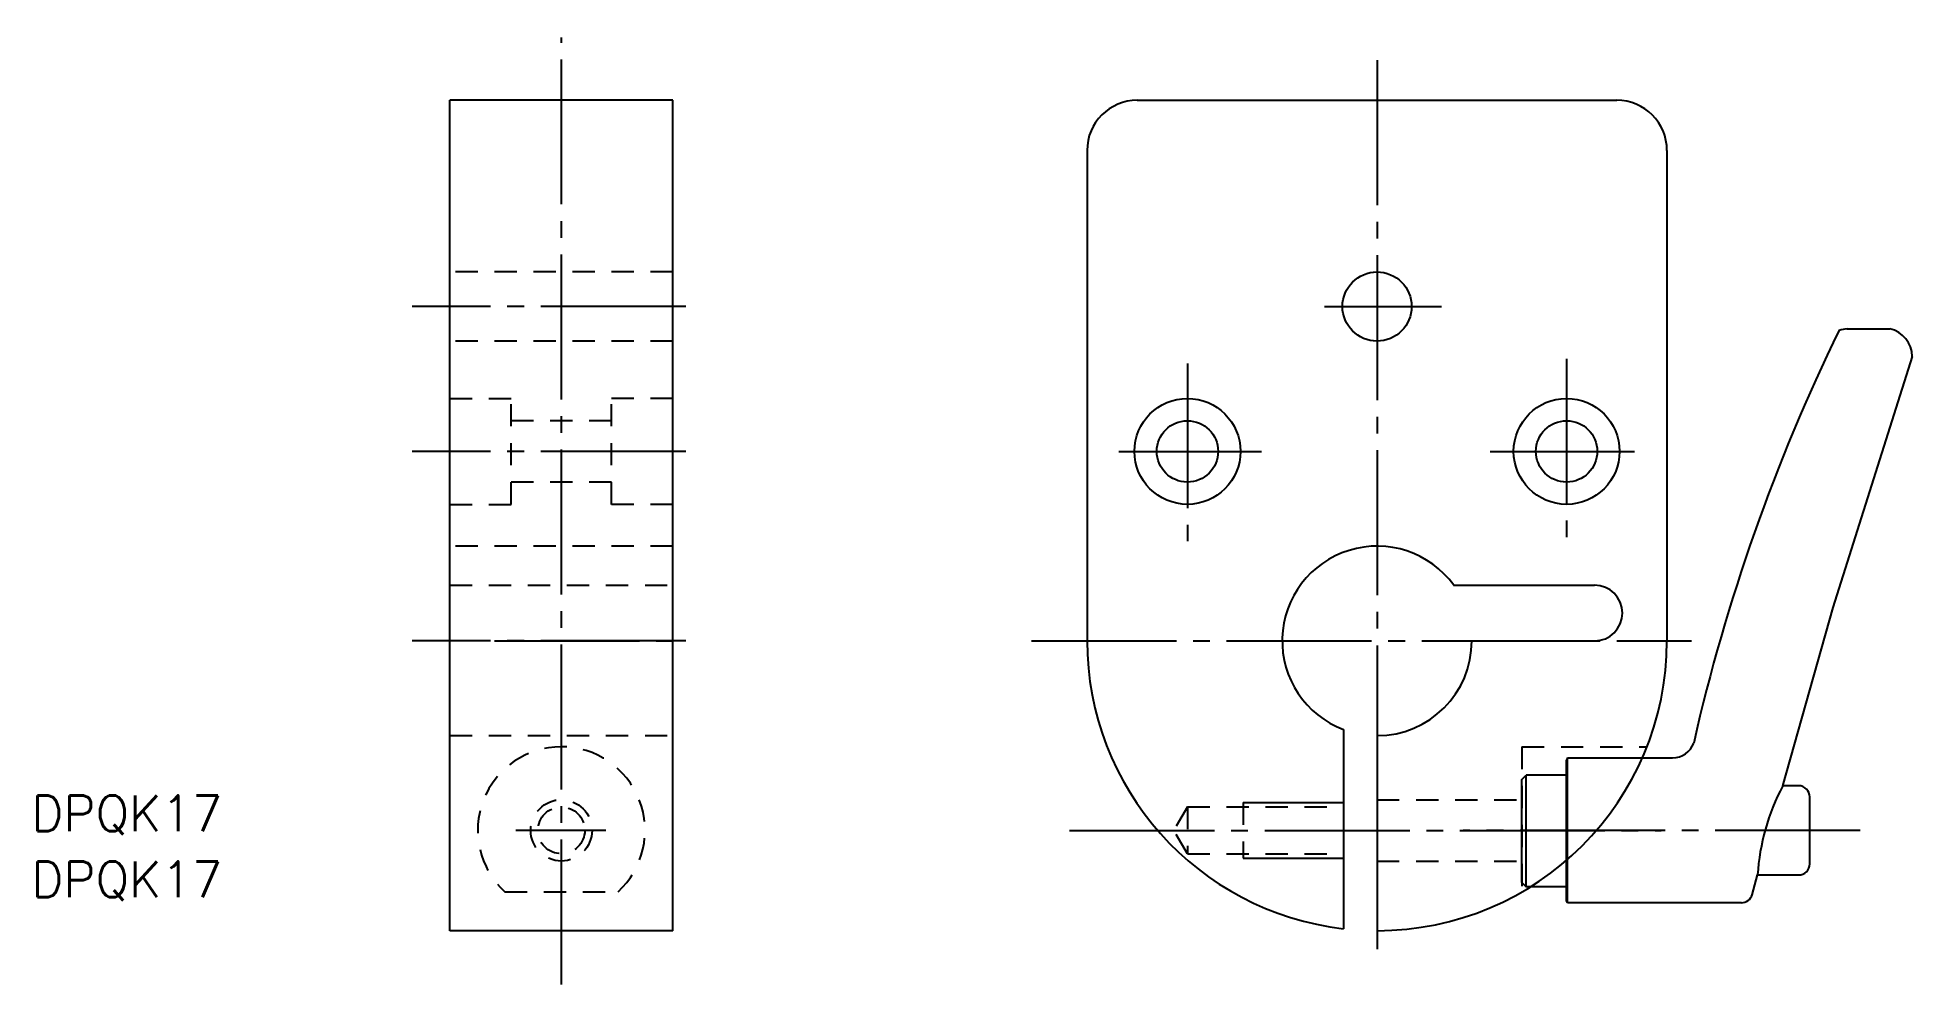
# Model space of a CAD drawing. Extents: x 39 to 207, y 154 to 239.
import ezdxf

# ---------------------------------------------------------------- set-up
doc = ezdxf.new("R2010")
doc.units = 0
doc.linetypes.add('CENTER', pattern=[17.5, 13, -1.5, 1.5, -1.5])
doc.linetypes.add('DASHED', pattern=[3.5, 2, -1.5])
doc.layers.get('0').update_dxf_attribs({"linetype": 'CONTINUOUS'})
doc.layers.add('CENTER', color=1, linetype='CENTER')
doc.styles.get("Standard").update_dxf_attribs({"font": 'txt.shx', "bigfont": '@extfont2.shx'})

# ---------------------------------------------------------------- blocks, each defined once
blk = doc.blocks.new('*U20')
at = {"color": 7, "linetype": 'CONTINUOUS'}
blk.add_text('DPQK17', height=3.2, dxfattribs=at).set_placement((38.49, 168.26))
blk = doc.blocks.new('*U21')
at = {"color": 7, "linetype": 'CONTINUOUS'}
blk.add_text('DPQK17', height=3.2, dxfattribs=at).set_placement((38.49, 162.34))

msp = doc.modelspace()

# ---------------------------------------------------------------- linework, layer by layer
at = {"color": 7, "linetype": 'CONTINUOUS'}
for p, q in [((96.02, 233.83), (76.02, 233.83)), ((76.02, 159.33), (76.02, 233.83)), ((96.02, 159.33), (96.02, 233.83)), ((137.66, 233.83), (180.66, 233.83)), ((133.16, 229.33), (133.16, 185.33)), ((185.16, 229.33), (185.16, 185.33)), ((201.3, 213.33), (205.15, 213.33)), ((200.05, 188.33), (207.18, 210.84)), ((166.03, 190.33), (178.66, 190.33)), ((195.54, 172.33), (200.05, 188.33)), ((167.66, 185.33), (178.66, 185.33)), ((156.16, 177.37), (156.16, 159.5)), ((159.16, 176.83), (159.16, 159.33)), ((172.16, 172.9), (172.53, 173.27)), ((172.53, 163.27), (172.53, 173.27)), ((176.16, 173.27), (172.53, 173.27)), ((176.25, 174.83), (176.16, 174.63)), ((176.16, 173.27), (176.16, 174.63)), ((176.16, 163.27), (176.16, 173.27)), ((176.25, 174.83), (185.67, 174.83)), ((176.25, 161.83), (176.25, 174.83)), ((172.16, 163.64), (172.16, 172.9)), ((196.96, 172.33), (195.54, 172.33)), ((197.96, 165.33), (197.96, 171.33)), ((172.16, 163.64), (172.53, 163.27)), ((176.16, 163.27), (172.53, 163.27)), ((176.16, 162.03), (176.16, 163.27)), ((192.79, 162.55), (193.29, 164.33)), ((193.29, 164.33), (196.96, 164.33)), ((176.25, 161.83), (176.16, 162.03)), ((191.83, 161.83), (176.25, 161.83)), ((96.02, 159.33), (76.02, 159.33))]:
    msp.add_line(p, q, dxfattribs=at)
at = {"color": 3, "linetype": 'DASHED'}
for p, q in [((96.02, 218.43), (76.02, 218.43)), ((96.02, 212.23), (76.02, 212.23)), ((76.02, 207.08), (81.52, 207.08)), ((81.52, 197.58), (81.52, 207.08)), ((90.52, 197.58), (90.52, 207.08)), ((96.02, 207.08), (90.52, 207.08)), ((90.52, 205.08), (81.52, 205.08)), ((90.52, 199.58), (81.52, 199.58)), ((76.02, 197.58), (81.52, 197.58)), ((96.02, 197.58), (90.52, 197.58)), ((96.02, 193.83), (76.02, 193.83)), ((76.02, 190.33), (96.02, 190.33)), ((76.02, 176.83), (96.02, 176.83)), ((172.16, 175.83), (172.16, 162.81)), ((172.16, 175.83), (183.36, 175.83)), ((142.16, 170.43), (140.95, 168.33)), ((142.16, 170.43), (156.16, 170.43)), ((142.16, 170.43), (142.16, 166.23)), ((147.16, 170.83), (147.16, 165.83)), ((159.16, 171.08), (172.16, 171.08)), ((142.16, 166.23), (140.95, 168.33)), ((142.16, 166.23), (156.16, 166.23)), ((159.16, 165.58), (172.16, 165.58)), ((80.94, 162.81), (91.1, 162.81))]:
    msp.add_line(p, q, dxfattribs=at)
at = {"color": 3, "linetype": 'CONTINUOUS'}
for p, q in [((147.16, 170.83), (156.16, 170.83)), ((147.16, 165.83), (156.16, 165.83))]:
    msp.add_line(p, q, dxfattribs=at)
at = {"color": 7, "linetype": 'CONTINUOUS'}
for centre, radius in [((159.16, 215.33), 3.1), ((142.16, 202.33), 4.75), ((176.16, 202.33), 4.75), ((142.16, 202.33), 2.75), ((176.16, 202.33), 2.75)]:
    msp.add_circle(centre, radius, dxfattribs=at)
at = {"color": 3, "linetype": 'DASHED'}
for radius in [2.75, 2.1]:
    msp.add_circle((86.02, 168.33), radius, dxfattribs=at)
at = {"color": 7, "linetype": 'CONTINUOUS'}
for centre, radius, start, end in [((137.66, 229.33), 4.5, 90, 180), ((180.66, 229.33), 4.5, 0, 90), ((354.59, 138.18), 171.3, 154.0292, 167.1877), ((202.11, 207.38), 6, 97.7241, 104.6587), ((204.58, 210.81), 2.58, 0.7205, 77.3683), ((159.16, 185.33), 8.5, 36.0319, 249.3327), ((178.66, 187.83), 2.5, 0, 90), ((178.66, 187.83), 2.5, 270, 0), ((159.16, 185.33), 26, 180, 263.3742), ((159.16, 185.33), 26, 270, 0), ((159.16, 185.33), 8.5, 270, 0), ((185.67, 176.83), 2, 270, 340.621), ((212.97, 163.1), 19.72, 152.1114, 176.4391), ((196.96, 171.33), 1, 0, 90), ((196.96, 165.33), 1, 270, 0), ((191.83, 162.83), 1, 270, 344.2753)]:
    msp.add_arc(centre, radius, start, end, dxfattribs=at)
at = {"color": 3, "linetype": 'DASHED'}
msp.add_arc((86.02, 168.33), 7.5, 312.6459, 227.3541, dxfattribs=at)
at = {"layer": 'CENTER', "color": 1, "linetype": 'CENTER'}
for p, q in [((86.02, 154.5), (86.02, 239.47)), ((159.16, 237.43), (159.16, 157.66)), ((97.17, 215.33), (72.63, 215.33)), ((154.46, 215.33), (164.95, 215.33)), ((142.16, 210.23), (142.16, 194.29)), ((176.16, 210.63), (176.16, 194.59)), ((97.17, 202.33), (72.63, 202.33)), ((136, 202.33), (148.81, 202.33)), ((169.31, 202.33), (182.26, 202.33)), ((97.17, 185.33), (72.63, 185.33)), ((80.02, 185.33), (96.02, 185.33)), ((128.17, 185.33), (187.36, 185.33)), ((90.01, 168.33), (81.95, 168.33)), ((131.59, 168.33), (184.65, 168.33)), ((131.59, 168.33), (184.65, 168.33)), ((202.49, 168.33), (166.89, 168.33))]:
    msp.add_line(p, q, dxfattribs=at)

# ---------------------------------------------------------------- block references
at = {"color": 7, "linetype": 'CONTINUOUS'}
for name in ['*U20', '*U21']:
    msp.add_blockref(name, (0, 0), dxfattribs=at)

doc.saveas('drawing.dxf')
